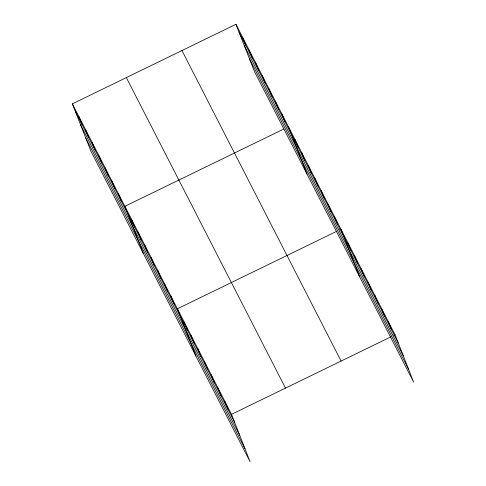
<?xml version="1.0" encoding="UTF-8"?>
<svg xmlns="http://www.w3.org/2000/svg" width="486" height="486" viewBox="0 0 486 486"><rect width="100%" height="100%" fill="white"/><g stroke="black" fill="none" stroke-linecap="round" stroke-linejoin="round"><path stroke-width="0.73" d="M72.371 103.846L231.506 414.358L250.059 461.7L90.925 151.189L72.371 103.846L235.941 24.3L395.075 334.811L413.629 382.154L254.494 71.642L235.941 24.3M283.733 129.063L124.884 206.313L143.437 253.656M336.245 231.536L177.402 308.786L195.955 356.129M339.623 229.896L340.972 229.24L359.525 276.577M231.506 414.358L391.03 336.78M393.727 335.468L395.075 334.811M239.082 32.319L398.222 342.83M244.166 45.295L403.307 355.807M249.409 58.666L408.544 369.178M181.964 50.55L341.099 361.062M126.348 77.596L285.489 388.107M75.512 111.871L234.653 422.383M80.597 124.841L239.738 435.353M85.84 138.212L244.974 448.724M388.314 321.617L391.461 329.636M381.553 308.416L384.693 316.441M374.785 295.221L377.932 303.246M368.024 282.026L371.17 290.045M361.262 268.831L364.403 276.85M354.501 255.63L357.641 263.655M347.733 242.435L350.88 250.454M334.404 216.428L337.551 224.453M327.843 203.622L330.984 211.641M321.276 190.81L324.423 198.835M314.715 178.004L317.856 186.023M308.148 165.197L311.295 173.216M301.587 152.385L304.728 160.41M295.02 139.579L298.161 147.598M288.453 126.767L307.006 174.11M281.892 113.961L285.033 121.98M275.325 101.149L278.472 109.174M268.764 88.343L271.905 96.362M262.197 75.537L265.344 83.556M255.636 62.724L258.777 70.749M249.069 49.918L252.21 57.937M242.502 37.106L245.649 45.131M224.745 401.163L227.885 409.182M217.983 387.968L221.124 395.987M211.216 374.767L214.362 382.792M204.454 361.572L207.595 369.591M197.693 348.377L200.833 356.396M190.925 335.176L194.072 343.201M184.164 321.981L187.304 330M170.835 295.974L173.982 303.999M164.274 283.168L167.415 291.187M157.707 270.362L160.848 278.381M151.14 257.55L154.287 265.575M144.579 244.744L147.72 252.763M138.012 231.931L141.159 239.956M131.451 219.125L134.592 227.144M118.323 193.507L121.464 201.526M111.756 180.701L114.903 188.72M105.189 167.889L108.335 175.914M98.628 155.083L101.768 163.102M92.061 142.27L95.207 150.296M85.5 129.464L88.64 137.483M78.932 116.658L82.079 124.677"/></g></svg>
